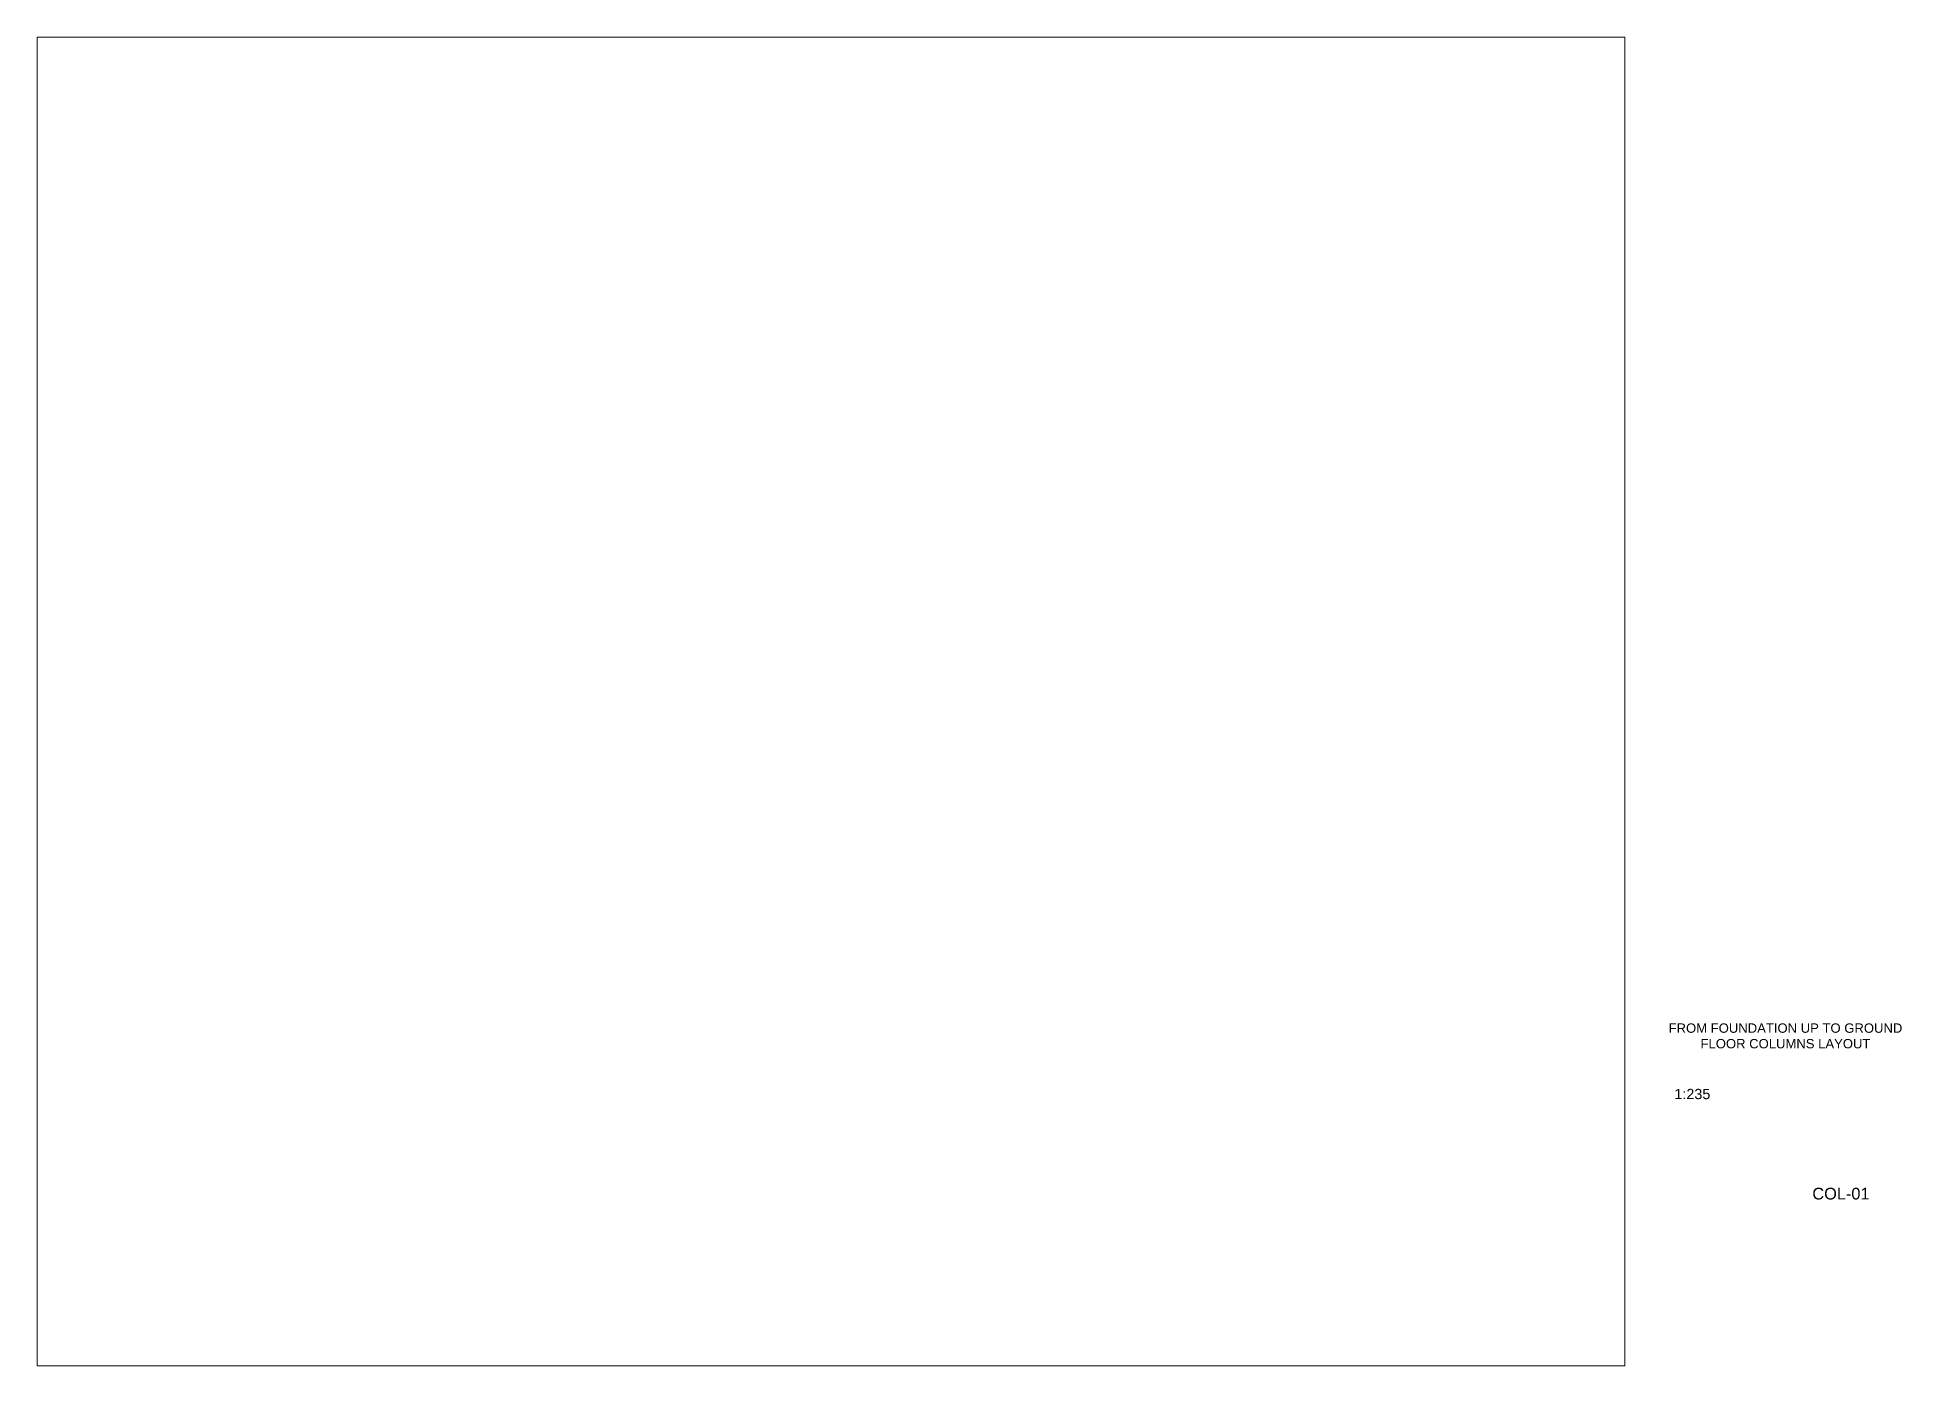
# Paper-space layout 'COL-01' of a CAD drawing. Header units: millimetres. Extents: x 7 to 406, y 11 to 295.
import ezdxf

# ---------------------------------------------------------------- set-up
doc = ezdxf.new("R2010")
doc.units = ezdxf.units.MM
doc.header["$MEASUREMENT"] = 0
for name, color, linetype, lineweight in [('DIM', 174, 'Continuous', 0), ('G-ANNO-TTLB', 6, 'Continuous', 9), ('label', 7, 'Continuous', 0)]:
    doc.layers.add(name, color=color, linetype=linetype, lineweight=lineweight)
doc.styles.add('ARIAL', font='arial.ttf', dxfattribs={"height": 2.2})
doc.styles.get("Standard").update_dxf_attribs({"font": 'arial.ttf'})

psp = doc.layouts.new('COL-01')

# ---------------------------------------------------------------- texts
at = {"layer": 'DIM', "ltscale": 1000, "insert": (354.99, 84.01), "char_height": 2, "attachment_point": 1}
psp.add_mtext_dynamic_manual_height_columns('\\pxqc;FROM FOUNDATION UP TO GROUND FLOOR COLUMNS LAYOUT', width=52.5115, gutter_width=14.53, heights=[0], dxfattribs=at)
at = {"layer": 'G-ANNO-TTLB', "color": 0, "insert": (386.99, 48.85), "char_height": 2.5, "width": 14.1097, "attachment_point": 1, "style": 'ARIAL'}
psp.add_mtext('COL-01', dxfattribs=at)
at = {"layer": 'label', "insert": (357.49, 70.01), "char_height": 2.2, "width": 10.6214, "attachment_point": 1}
psp.add_mtext('1:235', dxfattribs=at)

# ---------------------------------------------------------------- viewports
at = {"layer": 'Defpoints'}
psp.add_viewport(center=(177.19, 152.87), size=(339.43, 284.1732), view_center_point=(514062.1872, -324550.4572), view_height=66780.69981, dxfattribs=at)

doc.saveas('drawing.dxf')
